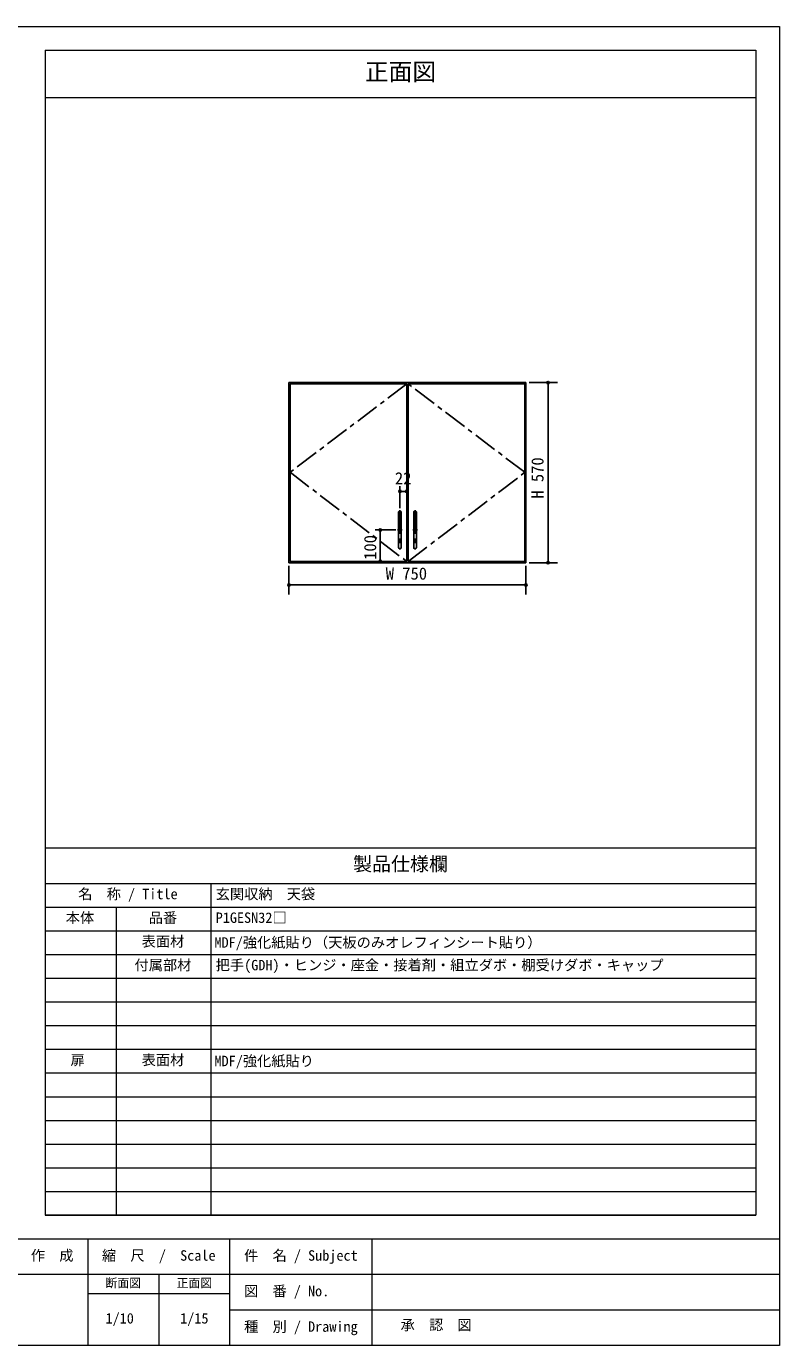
# Model space of a CAD drawing. Units: millimetres on the paper, enlarged 5 times, with parts at other scales. Extents: x -1044 to 931, y -502 to 889.
# Drawn here: x 136 to 931, y -502 to 889 of the extents above; entities that cross this region are included whole.
import ezdxf
from ezdxf.enums import TextEntityAlignment as Align

# ---------------------------------------------------------------- set-up
doc = ezdxf.new("R2010")
doc.units = ezdxf.units.MM
doc.header["$LTSCALE"] = 5
doc.header["$PDMODE"] = 32
doc.header["$PDSIZE"] = 2.5
doc.linetypes.add('CHAIN1', pattern=[8, 5, -1, 1, -1])
doc.layers.add('0-0_0', color=7, linetype='Continuous', lineweight=18)
doc.layers.add('1-0_H-SYM', color=7, linetype='Continuous')
doc.styles.add('ＭＳ ゴシック', font='')
doc.styles.get('ＭＳ ゴシック').set_extended_font_data('MS Gothic')

msp = doc.modelspace()

# ---------------------------------------------------------------- linework, layer by layer
at = {"layer": '0-0_0'}
for p, q in [((931.044, 889.147), (931.044, -502.103)), ((156.044, 864.147), (156.044, -364.603)), ((156.044, 864.147), (906.044, 864.147)), ((906.044, 864.147), (906.044, -364.603)), ((156.044, 814.147), (906.044, 814.147)), ((156.044, 22.897), (906.044, 22.897)), ((156.044, -14.603), (906.044, -14.603)), ((331.044, -14.603), (331.044, -364.603)), ((156.044, -39.603), (906.044, -39.603)), ((231.044, -39.603), (231.044, -364.603)), ((156.044, -64.603), (906.044, -64.603)), ((156.044, -89.603), (906.044, -89.603)), ((156.044, -114.603), (906.044, -114.603)), ((156.044, -139.603), (906.044, -139.603)), ((156.044, -164.603), (906.044, -164.603)), ((156.044, -189.603), (906.044, -189.603)), ((156.044, -214.603), (906.044, -214.603)), ((156.044, -239.603), (906.044, -239.603)), ((156.044, -264.603), (906.044, -264.603)), ((156.044, -289.603), (906.044, -289.603)), ((156.044, -314.603), (906.044, -314.603)), ((156.044, -339.603), (906.044, -339.603)), ((906.044, -364.603), (156.044, -364.603)), ((156.044, -364.603), (906.044, -364.603)), ((-1043.956, -389.603), (931.044, -389.603)), ((201.044, -389.603), (201.044, -502.103)), ((351.044, -502.103), (351.044, -389.603)), ((501.044, -502.103), (501.044, -389.603)), ((931.044, -427.103), (-643.956, -427.103)), ((276.044, -427.103), (276.044, -502.103)), ((201.044, -447.103), (351.044, -447.103)), ((931.044, -464.603), (351.044, -464.603)), ((931.044, -502.103), (-1043.956, -502.103))]:
    msp.add_line(p, q, dxfattribs=at)
msp.add_lwpolyline([(-1043.956, -502.103), (-1043.956, 889.147), (931.044, 889.147)], dxfattribs=at)
at = {"layer": '1-0_H-SYM'}
for p, q in [((413.377, 513.522), (663.377, 513.522)), ((413.377, 513.522), (413.377, 323.522)), ((414.544, 512.188), (414.544, 324.855)), ((414.544, 512.188), (537.711, 512.188)), ((418.377, 512.188), (418.377, 513.522)), ((537.711, 512.188), (537.711, 324.855)), ((537.711, 507.855), (539.044, 507.855)), ((539.044, 512.188), (539.044, 324.855)), ((539.044, 512.188), (662.211, 512.188)), ((658.377, 512.188), (658.377, 513.522)), ((662.211, 512.188), (662.211, 324.855)), ((663.377, 513.522), (663.377, 323.522)), ((537.711, 419.855), (539.044, 419.855)), ((537.711, 415.855), (539.044, 415.855)), ((528.961, 377.188), (528.961, 339.188)), ((531.294, 377.688), (529.461, 377.688)), ((531.794, 339.188), (531.794, 377.188)), ((544.961, 339.188), (544.961, 377.188)), ((545.461, 377.688), (547.294, 377.688)), ((547.794, 377.188), (547.794, 339.188)), ((529.461, 338.688), (531.294, 338.688)), ((547.294, 338.688), (545.461, 338.688)), ((413.377, 323.522), (663.377, 323.522)), ((414.544, 324.855), (537.711, 324.855)), ((418.377, 324.855), (418.377, 323.522)), ((537.711, 329.522), (539.044, 329.522)), ((539.044, 324.855), (662.211, 324.855)), ((658.377, 323.522), (658.377, 324.855))]:
    msp.add_line(p, q, dxfattribs=at)
at = {"layer": '1-0_H-SYM', "color": 4, "linetype": 'CHAIN1'}
for p, q in [((662.211, 418.855), (539.044, 512.188)), ((539.044, 324.855), (662.211, 418.855)), ((530.377, 379.076), (530.377, 337.619)), ((546.377, 379.076), (546.377, 337.619)), ((527.947, 358.188), (532.975, 358.188)), ((543.947, 358.188), (548.975, 358.188))]:
    msp.add_line(p, q, dxfattribs=at)
at = {"layer": '1-0_H-SYM', "color": 4}
for p, q in [((696.711, 513.522), (666.711, 513.522)), ((530.377, 404.292), (530.377, 381.186)), ((537.711, 398.703), (530.377, 398.703)), ((504.167, 358.188), (526.032, 358.188)), ((509.756, 324.855), (509.756, 358.188)), ((413.377, 290.188), (413.377, 320.188)), ((663.377, 290.188), (663.377, 320.188)), ((696.711, 323.522), (666.711, 323.522)), ((686.711, 323.522), (686.711, 330.188)), ((413.377, 300.188), (415.377, 300.188)), ((415.377, 300.188), (663.377, 300.188))]:
    msp.add_line(p, q, dxfattribs=at)
at = {"layer": '1-0_H-SYM', "color": 4, "linetype": 'CHAIN1'}
msp.add_lwpolyline([(537.711, 512.188), (414.544, 418.855), (537.711, 324.855)], dxfattribs=at)
at = {"layer": '1-0_H-SYM', "color": 4}
msp.add_lwpolyline([(686.711, 330.188), (686.711, 416.522), (686.711, 420.522), (686.711, 506.855), (686.711, 513.522)], dxfattribs=at)
at = {"layer": '1-0_H-SYM'}
for centre, start, end in [((529.461, 377.188), 90, 180), ((531.294, 377.188), 0, 90), ((545.461, 377.188), 90, 180), ((547.294, 377.188), 0, 90), ((529.461, 339.188), 180, 270), ((531.294, 339.188), 270, 0), ((545.461, 339.188), 180, 270), ((547.294, 339.188), 270, 0)]:
    msp.add_arc(centre, 0.5, start, end, dxfattribs=at)
at = {"layer": '1-0_H-SYM', "color": 4}
for p in [(686.711, 513.522), (530.377, 398.703), (537.711, 398.703), (509.756, 358.188), (509.756, 324.855), (686.711, 323.522), (413.377, 300.188), (663.377, 300.188)]:
    msp.add_point(p, dxfattribs=at)

# ---------------------------------------------------------------- texts
at = {"layer": '0-0_0', "style": 'ＭＳ ゴシック'}
for s, height, p in [('正面図', 18.33, (493.544, 826.647)), ('製品仕様欄', 14.66, (481.044, -5.853)), ('名\u3000称 / Title', 11, (191.044, -34.603)), ('玄関収納\u3000天袋', 11, (336.044, -34.603)), ('本体', 11, (177.871, -59.603)), ('品番', 11, (265.419, -59.603)), ('P1GESN32□', 11, (336.044, -59.603)), ('表面材', 11, (257.919, -84.603)), ('MDF/強化紙貼り（天板のみオレフィンシート貼り）', 11, (334.794, -85.728)), ('付属部材', 11, (250.419, -109.603)), ('把手(GDH)・ヒンジ・座金・接着剤・組立ダボ・棚受けダボ・キャップ', 11, (336.044, -109.603)), ('扉', 11, (182.919, -209.603)), ('表面材', 11, (257.919, -209.603)), ('MDF/強化紙貼り', 11, (334.794, -210.728)), ('作\u3000成', 11, (141.044, -415.853)), ('縮\u3000尺\u3000/\u3000Scale', 11, (216.044, -415.853)), ('件\u3000名 / Subject', 11, (366.044, -415.853)), ('断面図', 9.164, (219.794, -443.353)), ('正面図', 9.164, (294.794, -443.353)), ('図\u3000番 / No.', 11, (365.965, -453.353)), ('1/10', 11, (219.794, -482.103)), ('1/15', 11, (298.544, -482.103)), ('種\u3000別 / Drawing', 11, (366.044, -490.853)), ('承\u3000認\u3000図', 11, (531.13, -489.068))]:
    msp.add_text(s, height=height, dxfattribs=at).set_placement(p, align=Align.BOTTOM_LEFT)
at = {"layer": '1-0_H-SYM', "style": 'ＭＳ ゴシック'}
for s, p in [('H 570', (685.805, 391.07)), ('100', (509.227, 326.525))]:
    msp.add_text(s, height=12.83, rotation=90, dxfattribs=at).set_placement(p, align=Align.BOTTOM_LEFT)
for s, p in [('22', (525.142, 402.31)), ('W 750', (515.436, 301.844))]:
    msp.add_text(s, height=12.83, dxfattribs=at).set_placement(p, align=Align.BOTTOM_LEFT)

doc.saveas('drawing.dxf')
